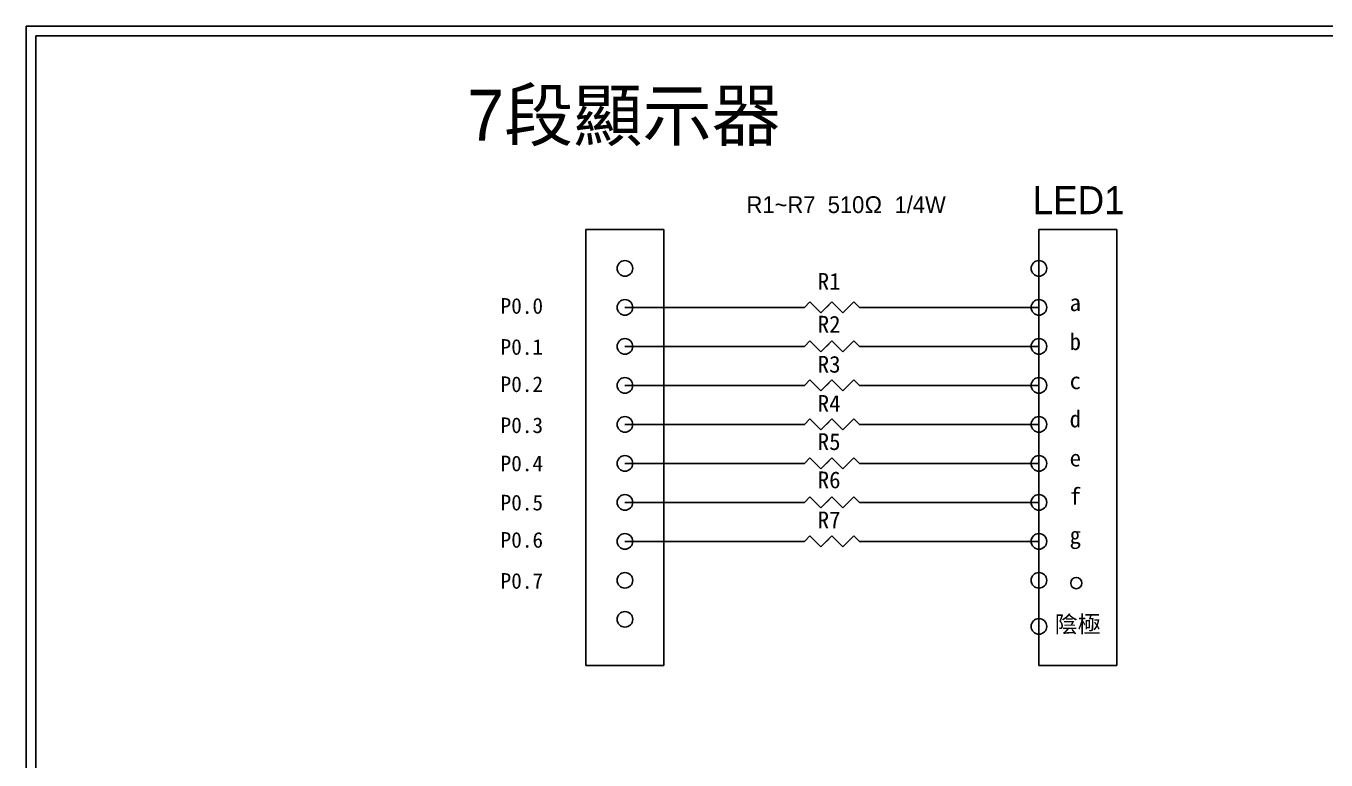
# Model space of a CAD drawing. Extents: x 275 to 562, y 265 to 469.
# Drawn here: x 274.9 to 441.5, y 374.8 to 468.9 of the extents above; entities that cross this region are included whole.
import ezdxf

# ---------------------------------------------------------------- set-up
doc = ezdxf.new("R2010")
doc.units = 0
doc.layers.get('0').update_dxf_attribs({"linetype": 'CONTINUOUS'})
doc.layers.add('圖框層', color=7, linetype='CONTINUOUS')
doc.layers.add('標尺寸層', color=3, linetype='CONTINUOUS')
doc.styles.add('CNS', font='')
doc.styles.add('STSL', font='kaiu.ttf')
doc.styles.get('CNS').set_extended_font_data('PMingLiU')

msp = doc.modelspace()

# ---------------------------------------------------------------- linework, layer by layer
at = {"color": 7}
for centre in [(351.68, 437.83), (404.75, 437.83), (351.68, 432.83), (404.75, 432.83), (351.68, 427.83), (404.75, 427.83), (351.68, 422.83), (404.75, 422.83), (351.68, 417.83), (404.75, 417.83), (351.68, 412.83), (404.75, 412.83), (351.68, 407.83), (404.75, 407.83), (351.68, 402.83), (404.75, 402.83), (351.68, 397.83), (404.75, 397.83), (351.68, 392.83), (404.75, 391.92)]:
    msp.add_circle(centre, 1, dxfattribs=at)
at = {"layer": '圖框層', "color": 7}
for p, q in [((561.9, 468.91), (274.9, 468.91)), ((274.9, 264.95), (274.9, 468.91)), ((560.65, 467.66), (276.15, 467.66)), ((276.15, 266.2), (276.15, 467.66))]:
    msp.add_line(p, q, dxfattribs=at)
at = {"layer": '標尺寸層', "color": 7}
for p, q in [((346.68, 442.83), (356.68, 442.83)), ((346.68, 442.83), (351.68, 442.83)), ((346.68, 441.92), (346.68, 442.83)), ((346.68, 441.92), (346.68, 391.92)), ((356.68, 441.92), (356.68, 442.83)), ((356.68, 441.92), (356.68, 391.92)), ((404.75, 442.83), (404.75, 442.83)), ((404.75, 442.83), (404.75, 437.83)), ((404.75, 442.83), (414.75, 442.83)), ((404.75, 441.92), (404.75, 391.92)), ((414.75, 442.83), (414.75, 391.92)), ((374.68, 432.83), (375.38, 433.54)), ((375.38, 433.54), (376.8, 432.13)), ((376.8, 432.13), (378.21, 433.54)), ((378.21, 433.54), (377.51, 432.83)), ((378.21, 433.54), (379.63, 432.13)), ((379.63, 432.13), (381.04, 433.54)), ((381.04, 433.54), (381.75, 432.83)), ((374.68, 432.83), (351.68, 432.83)), ((381.75, 432.83), (404.75, 432.83)), ((374.68, 427.83), (375.38, 428.54)), ((375.38, 428.54), (376.8, 427.13)), ((376.8, 427.13), (378.21, 428.54)), ((378.21, 428.54), (377.51, 427.83)), ((378.21, 428.54), (379.63, 427.13)), ((379.63, 427.13), (381.04, 428.54)), ((381.04, 428.54), (381.75, 427.83)), ((374.68, 427.83), (351.68, 427.83)), ((381.75, 427.83), (404.75, 427.83)), ((374.68, 422.83), (375.38, 423.54)), ((375.38, 423.54), (376.8, 422.13)), ((376.8, 422.13), (378.21, 423.54)), ((378.21, 423.54), (377.51, 422.83)), ((378.21, 423.54), (379.63, 422.13)), ((379.63, 422.13), (381.04, 423.54)), ((381.04, 423.54), (381.75, 422.83)), ((374.68, 422.83), (351.68, 422.83)), ((381.75, 422.83), (404.75, 422.83)), ((374.68, 417.83), (375.38, 418.54)), ((375.38, 418.54), (376.8, 417.13)), ((376.8, 417.13), (378.21, 418.54)), ((378.21, 418.54), (377.51, 417.83)), ((378.21, 418.54), (379.63, 417.13)), ((379.63, 417.13), (381.04, 418.54)), ((381.04, 418.54), (381.75, 417.83)), ((374.68, 417.83), (351.68, 417.83)), ((381.75, 417.83), (404.75, 417.83)), ((374.68, 412.83), (375.38, 413.54)), ((375.38, 413.54), (376.8, 412.13)), ((376.8, 412.13), (378.21, 413.54)), ((378.21, 413.54), (377.51, 412.83)), ((378.21, 413.54), (379.63, 412.13)), ((379.63, 412.13), (381.04, 413.54)), ((381.04, 413.54), (381.75, 412.83)), ((374.68, 412.83), (351.68, 412.83)), ((381.75, 412.83), (404.75, 412.83)), ((374.68, 407.83), (375.38, 408.54)), ((375.38, 408.54), (376.8, 407.13)), ((376.8, 407.13), (378.21, 408.54)), ((378.21, 408.54), (377.51, 407.83)), ((378.21, 408.54), (379.63, 407.13)), ((379.63, 407.13), (381.04, 408.54)), ((381.04, 408.54), (381.75, 407.83)), ((374.68, 407.83), (351.68, 407.83)), ((381.75, 407.83), (404.75, 407.83)), ((374.68, 402.83), (375.38, 403.54)), ((375.38, 403.54), (376.8, 402.13)), ((376.8, 402.13), (378.21, 403.54)), ((378.21, 403.54), (377.51, 402.83)), ((378.21, 403.54), (379.63, 402.13)), ((379.63, 402.13), (381.04, 403.54)), ((381.04, 403.54), (381.75, 402.83)), ((374.68, 402.83), (351.68, 402.83)), ((381.75, 402.83), (404.75, 402.83)), ((346.68, 391.92), (346.68, 386.92)), ((356.68, 391.92), (356.68, 386.92)), ((404.75, 391.92), (404.75, 386.92)), ((414.75, 391.92), (414.75, 386.92)), ((356.68, 386.92), (346.68, 386.92)), ((404.75, 386.92), (414.75, 386.92))]:
    msp.add_line(p, q, dxfattribs=at)
at = {"layer": '標尺寸層', "color": 0}
msp.add_circle((409.54, 397.48), 0.72, dxfattribs=at)

# ---------------------------------------------------------------- texts
at = {"layer": '圖框層', "color": 7, "style": 'STSL'}
for s, height, p in [(' R1', 2.151, (374.93, 435.09)), ('P0.0', 2, (335.74, 432.02)), (' R2', 2.151, (374.93, 429.6)), ('P0.1', 2, (335.74, 426.76)), (' R3', 2.151, (374.93, 424.46)), ('P0.2', 2, (335.74, 421.98)), (' R4', 2.151, (374.93, 419.44)), ('P0.3', 2, (335.74, 416.72)), (' R5', 2.151, (374.93, 414.54)), ('P0.4', 2, (335.74, 411.82)), (' R6', 2.151, (374.93, 409.64)), ('P0.5', 2, (335.74, 406.8)), (' R7', 2.151, (374.93, 404.5)), ('P0.6', 2, (335.74, 402.02)), ('P0.7', 2, (335.74, 396.76))]:
    msp.add_text(s, height=height, dxfattribs=at).set_placement(p)
at = {"layer": '圖框層', "color": 4, "style": 'STSL'}
for s, p in [('a', (408.68, 432.36)), ('b', (408.68, 427.36)), ('c', (408.68, 422.35)), ('d', (408.68, 417.45)), ('e', (408.68, 412.44)), ('f', (408.68, 407.55)), ('g', (408.68, 402.54))]:
    msp.add_text(s, height=2.15, dxfattribs=at).set_placement(p)
at = {"layer": '標尺寸層', "color": 7, "attachment_point": 1, "style": 'CNS'}
for s, width, insert, char_height in [('7段顯示器', 62.3504, (331.46, 460.73), 6.5), ('LED1', 28.4547, (403.95, 448.38), 3.6), ('R1~R7  510{\\fISOCPEUR|b0|i0|c0|p34;Ω}  1/4W', 44.1338, (367.27, 447.08), 2.1513), ('陰極', 8.4533, (406.78, 393.28), 2.151)]:
    msp.add_mtext_dynamic_manual_height_columns(s, width=width, gutter_width=32.5, heights=[0], dxfattribs=dict(at, insert=insert, char_height=char_height))

doc.saveas('drawing.dxf')
